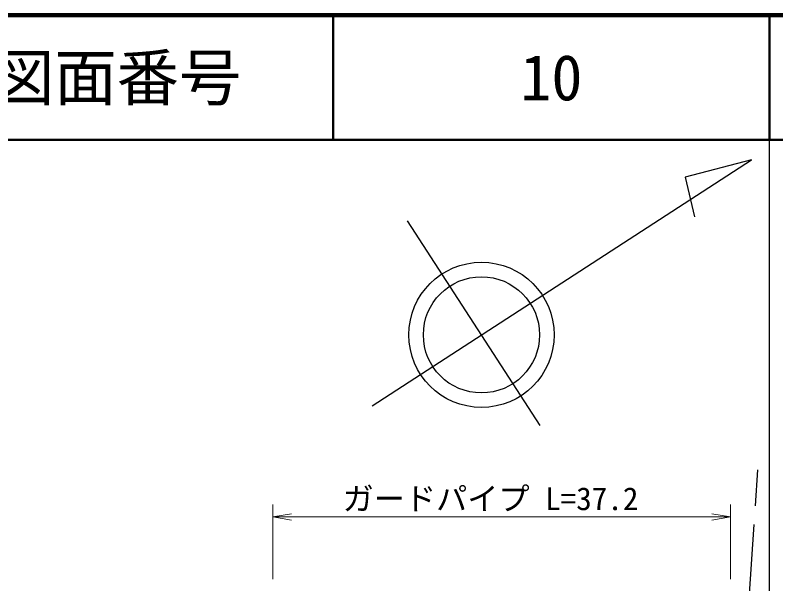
# Model space of a CAD drawing. Units: millimetres, scale not verified. Extents: x 40000 to 680000, y 20000 to 380000.
# Drawn here: x 518482 to 579500, y 334378 to 380000 of the extents above; entities that cross this region are included whole.
import ezdxf
from ezdxf.enums import TextEntityAlignment as Align

# ---------------------------------------------------------------- set-up
doc = ezdxf.new("R2010")
doc.units = ezdxf.units.MM
doc.header["$LTSCALE"] = 1000
doc.linetypes.add('DASHED', pattern=[7.5, 6, -1.5])
for name, color, linetype, lineweight in [('M-BGD', 7, 'Continuous', 25), ('M-STR-HTXT', 7, 'Continuous', 13), ('M-TTL', 2, 'Continuous', 140), ('M-TTL-BAND', 7, 'Continuous', 25), ('M-TTL-LINE', 7, 'Continuous', 50)]:
    doc.layers.add(name, color=color, linetype=linetype, lineweight=lineweight)
doc.layers.add('M-TTL-TXT', color=7, linetype='Continuous')
doc.styles.add('ＭＳ ゴシック', font='')
doc.styles.get('ＭＳ ゴシック').set_extended_font_data('MS Gothic')

# ---------------------------------------------------------------- blocks, each defined once
blk = doc.blocks.new('open_arrow')
at = {"color": 0, "linetype": 'Continuous', "lineweight": -2}
blk.add_lwpolyline([(7.5, 1.25), (0, 0), (7.5, -1.25)], dxfattribs=at)

msp = doc.modelspace()

# ---------------------------------------------------------------- linework, layer by layer
at = {"layer": 'M-BGD'}
for p, q in [((547113, 348665), (577550, 368391)), ((577550, 368391), (572232, 366997)), ((572232, 366997), (572979, 363830)), ((560609, 347070), (549963, 363496))]:
    msp.add_line(p, q, dxfattribs=at)
at = {"layer": 'M-BGD', "linetype": 'DASHED'}
msp.add_line((575389, 303224), (578062, 343526), dxfattribs=at)
at = {"layer": 'M-BGD'}
for radius in [5825, 4661]:
    msp.add_circle((555889, 354353), radius, dxfattribs=at)
at = {"layer": 'M-STR-HTXT'}
for p, q in [((539143, 334739), (539143, 340739)), ((575873, 334739), (575873, 340739)), ((539143, 339739), (575873, 339739))]:
    msp.add_line(p, q, dxfattribs=at)
at = {"layer": 'M-TTL'}
msp.add_line((680000, 380000), (40000, 380000), dxfattribs=at)
at = {"layer": 'M-TTL-BAND'}
msp.add_line((579000, 20000), (579000, 370000), dxfattribs=at)
at = {"layer": 'M-TTL-LINE'}
for p, q in [((543997, 380000), (543997, 370000)), ((579000, 380000), (579000, 370000)), ((40000, 370000), (680000, 370000))]:
    msp.add_line(p, q, dxfattribs=at)

# ---------------------------------------------------------------- block references
at = {"layer": 'M-STR-HTXT', "xscale": 200, "yscale": 200}
msp.add_blockref('open_arrow', (539143, 339739), dxfattribs=at)
at = {"layer": 'M-STR-HTXT', "xscale": 200, "yscale": 200, "rotation": 180}
msp.add_blockref('open_arrow', (575873, 339739), dxfattribs=at)

# ---------------------------------------------------------------- texts
at = {"layer": 'M-STR-HTXT', "style": 'ＭＳ ゴシック'}
msp.add_text('ガードパイプ L=37.2', height=1833, dxfattribs=at).set_placement((556613, 339739), align=Align.BOTTOM_CENTER)
at = {"layer": 'M-TTL-TXT', "style": 'ＭＳ ゴシック'}
for s, p in [('図面番号', (526622, 375000)), ('10', (561497, 375000))]:
    msp.add_text(s, height=3666, dxfattribs=at).set_placement(p, align=Align.MIDDLE_CENTER)

doc.saveas('drawing.dxf')
